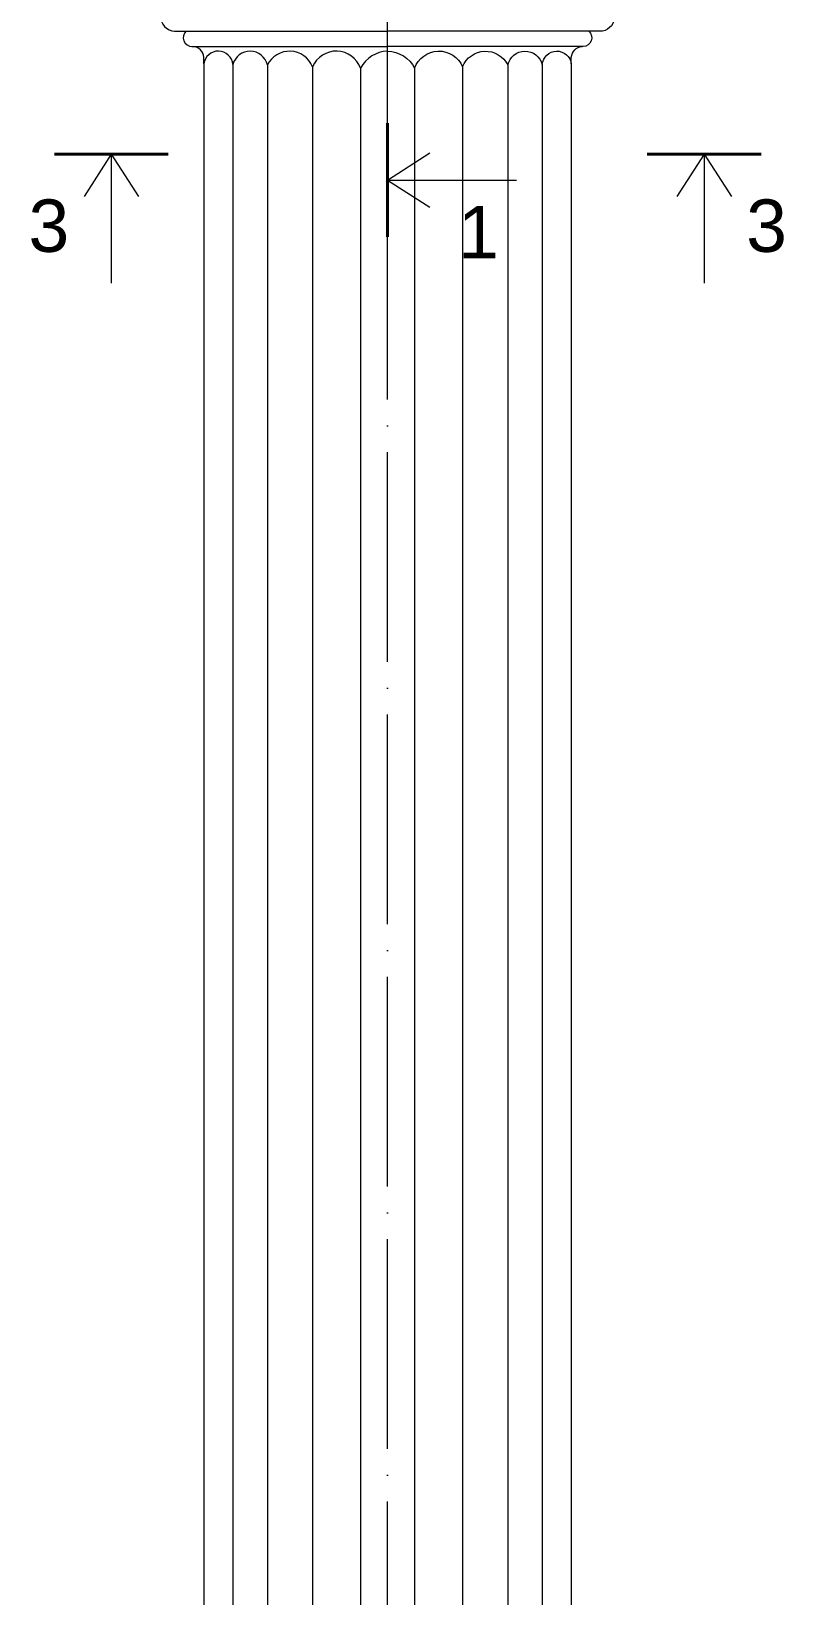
# Model space of a CAD drawing. Header units: millimetres. Extents: x 542654 to 551203, y 315718 to 321804.
# Drawn here: x 547274 to 547704, y 317001 to 317896 of the extents above; entities that cross this region are included whole.
import ezdxf

# ---------------------------------------------------------------- set-up
doc = ezdxf.new("R2010")
doc.units = ezdxf.units.MM
doc.linetypes.add('ACAD_ISO04W100', pattern=[30, 24, -3, 0, -3])
doc.layers.add('cad-block.com', color=250, linetype='Continuous')
doc.styles.get("Standard").update_dxf_attribs({"font": 'arial.ttf'})

msp = doc.modelspace()

# ---------------------------------------------------------------- linework, layer by layer
at = {"layer": 'cad-block.com', "color": 18, "linetype": 'ACAD_ISO04W100', "lineweight": 15, "ltscale": 5, "true_color": 0x000000}
msp.add_lwpolyline([(547477.65, 316184.7), (547477.65, 318312.68)], dxfattribs=at)
at = {"layer": 'cad-block.com', "color": 18, "lineweight": 0, "true_color": 0x000000}
for points in [[(547477.65, 317914.1), (547355.87, 317914.1, 0.932135), (547355.82, 317896.47), (547477.65, 317896.47)], [(547477.65, 317914.1), (547600.66, 317914.1, -0.795661), (547600.66, 317896.47), (547477.65, 317896.47)], [(547362.42, 317896.47, 0.683447), (547365.72, 317887.73), (547477.65, 317887.77)], [(547592.87, 317896.47, -0.683447), (547589.57, 317887.73), (547477.65, 317887.77)], [(547372.49, 317881.55, 0.372363), (547366.34, 317887.73, 33.085157)], [(547389.14, 317877.48, 0.900341), (547372.49, 317877.77), (547372.49, 316292.17)], [(547408.85, 317877.18, 0.785406), (547389.14, 317877.48), (547389.14, 316293.53)], [(547434.7, 317876.22, 0.646808), (547408.85, 317877.18), (547408.85, 316294.07)], [(547462.19, 317875.34, 0.67772), (547434.7, 317876.22), (547434.7, 316294.09)], [(547477.65, 317885.06, 0.277489), (547462.19, 317875.34), (547462.19, 316293.18)], [(547477.65, 317885.06, -0.277489), (547493.11, 317875.34), (547493.11, 316293.18)], [(547493.11, 317875.34, -0.67772), (547520.6, 317876.22), (547520.6, 316294.09)], [(547520.6, 317876.22, -0.646808), (547546.44, 317877.18), (547546.44, 316294.07)], [(547546.44, 317877.18, -0.785406), (547566.15, 317877.48), (547566.15, 316293.53)], [(547566.15, 317877.48, -0.900341), (547582.8, 317877.77), (547582.8, 316292.17)], [(547582.8, 317881.55, -0.372363), (547588.95, 317887.73, -33.085157)]]:
    msp.add_lwpolyline(points, format="xyb", dxfattribs=at)
for points in [[(547372.49, 317877.77), (547372.49, 317881.55)], [(547582.8, 317877.77), (547582.8, 317881.55)]]:
    msp.add_lwpolyline(points, dxfattribs=at)
at = {"layer": 'cad-block.com', "color": 18, "lineweight": 40, "true_color": 0x000000}
for points in [[(547477.65, 317778.77), (547477.65, 317843.94)], [(547286.98, 317826.07), (547352.15, 317826.07)], [(547691.37, 317826.07), (547626.21, 317826.07)]]:
    msp.add_lwpolyline(points, dxfattribs=at)
at = {"layer": 'cad-block.com', "color": 18, "lineweight": 15, "true_color": 0x000000}
for points in [[(547319.57, 317826.07), (547303.98, 317801.84)], [(547319.57, 317826.07), (547319.57, 317752.34)], [(547319.57, 317826.07), (547335.15, 317801.84)], [(547477.65, 317811.36), (547501.87, 317826.94)], [(547658.79, 317826.07), (547643.21, 317801.84)], [(547658.79, 317826.07), (547658.79, 317752.34)], [(547658.79, 317826.07), (547674.37, 317801.84)], [(547477.65, 317811.36), (547551.38, 317811.36)], [(547477.65, 317811.36), (547501.87, 317795.77)]]:
    msp.add_lwpolyline(points, dxfattribs=at)

# ---------------------------------------------------------------- texts
at = {"layer": 'cad-block.com', "color": 18, "lineweight": 15, "true_color": 0x000000, "char_height": 30, "width": 239.276}
for s, insert, attachment_point in [('{\\fArial|b0|i0|c0|p34;3}', (547295.49, 317769.81), 9), ('{\\fArial|b0|i0|c0|p34;1}', (547518.02, 317796.57), 1), ('{\\fArial|b0|i0|c0|p34;3}', (547682.87, 317769.81), 7)]:
    msp.add_mtext(s, dxfattribs=dict(at, insert=insert, attachment_point=attachment_point))

doc.saveas('drawing.dxf')
